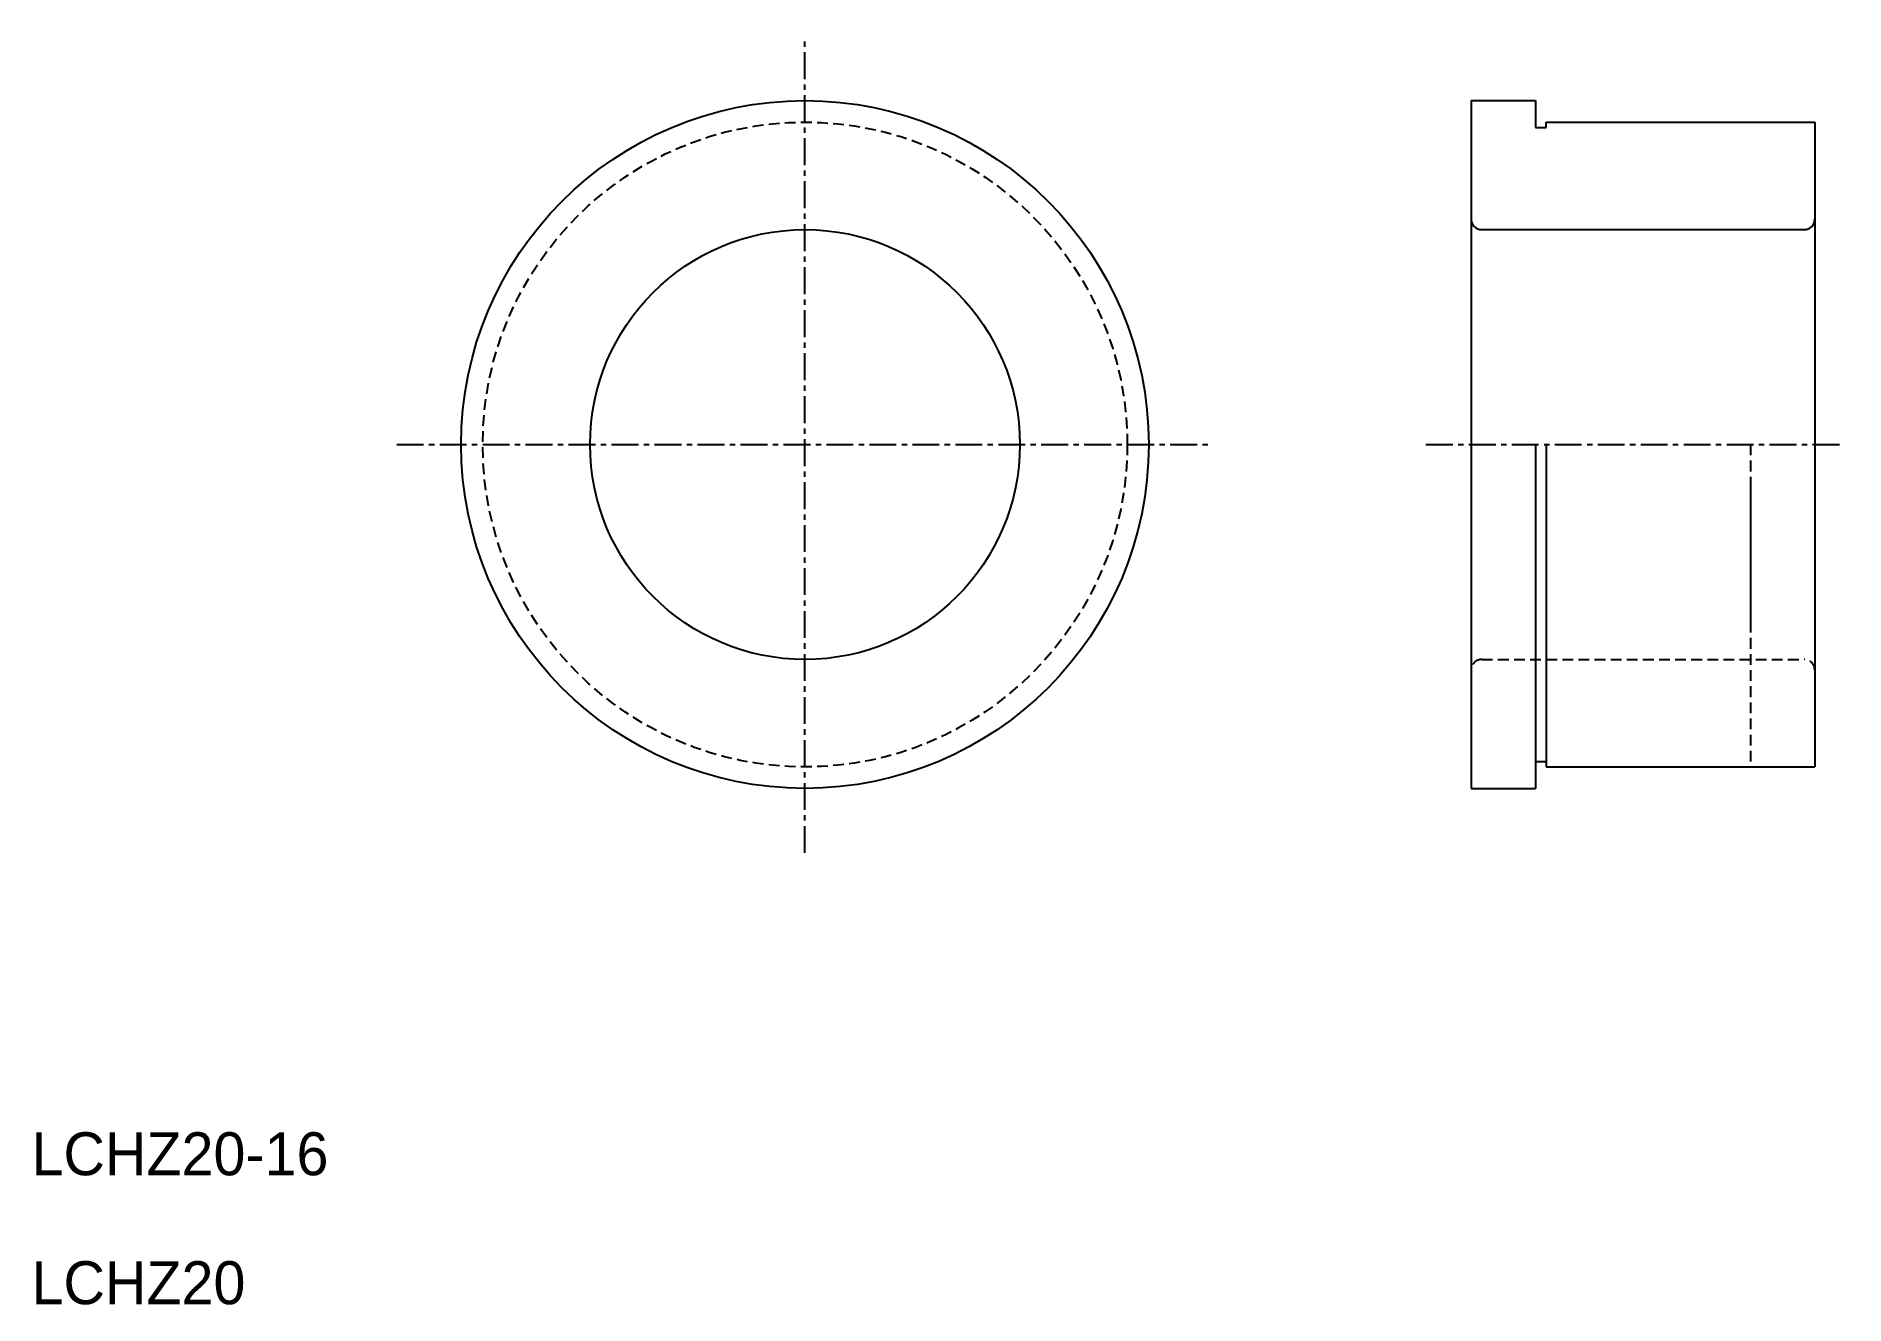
# Model space of a CAD drawing. Extents: x 10.2 to 94.4, y 10 to 69.
import ezdxf

# ---------------------------------------------------------------- set-up
doc = ezdxf.new("R2010")
doc.units = 0
doc.linetypes.add('CENTER', pattern=[2, 1.25, -0.25, 0.25, -0.25])
doc.linetypes.add('DASHED', pattern=[0.75, 0.5, -0.25])
doc.layers.get('0').update_dxf_attribs({"linetype": 'CONTINUOUS'})
doc.layers.add('CENTER', color=1, linetype='CENTER')

msp = doc.modelspace()

# ---------------------------------------------------------------- linework, layer by layer
at = {"color": 7, "linetype": 'CONTINUOUS'}
for p, q in [((77, 66), (77, 34)), ((77, 66), (80, 66)), ((80, 66), (80, 65)), ((80, 65), (80, 64.75)), ((80.5, 65), (93, 65)), ((80.5, 64.75), (80.5, 65)), ((93, 65), (93, 35)), ((80, 64.75), (80.5, 64.75)), ((77.5, 60), (92.5, 60)), ((93, 57.5), (93, 57.5)), ((80, 50), (80, 34)), ((80.5, 50), (80.5, 35)), ((93, 50), (93, 50)), ((90, 48), (90, 41.5)), ((80, 35.25), (80.5, 35.25)), ((80.5, 35), (93, 35)), ((77, 34), (80, 34))]:
    msp.add_line(p, q, dxfattribs=at)
at = {"color": 3, "linetype": 'DASHED'}
for p, q in [((90, 50), (90, 35)), ((77.5, 40), (92.5, 40))]:
    msp.add_line(p, q, dxfattribs=at)
at = {"color": 7, "linetype": 'CONTINUOUS'}
for radius in [16, 10]:
    msp.add_circle((46, 50), radius, dxfattribs=at)
at = {"color": 3, "linetype": 'DASHED'}
msp.add_circle((46, 50), 15, dxfattribs=at)
at = {"color": 7, "linetype": 'CONTINUOUS'}
for centre, start, end in [((77.5, 60.5), 179.99999, 270), ((92.5, 60.5), 270, 0)]:
    msp.add_arc(centre, 0.5, start, end, dxfattribs=at)
at = {"color": 3, "linetype": 'DASHED'}
for centre, start, end in [((77.5, 39.5), 90, 180.00001), ((92.5, 39.5), 0, 90)]:
    msp.add_arc(centre, 0.5, start, end, dxfattribs=at)
at = {"layer": 'CENTER', "color": 1, "linetype": 'CENTER'}
for p, q in [((46, 31), (46, 69)), ((27, 50), (65, 50)), ((74.896, 50), (94.395, 50))]:
    msp.add_line(p, q, dxfattribs=at)

# ---------------------------------------------------------------- texts
at = {"color": 7, "linetype": 'CONTINUOUS'}
for s, p in [('LCHZ20-16', (10, 16)), ('LCHZ20', (10, 10))]:
    msp.add_text(s, height=2, dxfattribs=at).set_placement(p)

doc.saveas('drawing.dxf')
